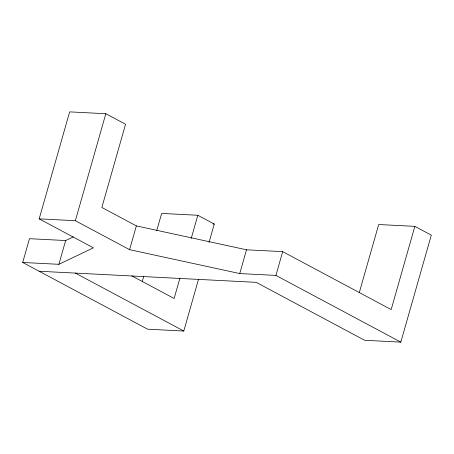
<?xml version="1.0" encoding="UTF-8"?>
<svg xmlns="http://www.w3.org/2000/svg" width="454" height="454" viewBox="0 0 454 454"><rect width="100%" height="100%" fill="white"/><g stroke="black" fill="none" stroke-linecap="round" stroke-linejoin="round"><path stroke-width="0.68" d="M198.523 279.295L183.785 331.034L147.607 329.184L22.7 262.469L29.47 238.691L65.648 240.541L73.321 236.874M22.7 262.469L58.872 264.313L93.422 247.822L39.18 218.856L69.661 111.871L105.833 113.721L125.554 124.254L101.849 207.467L136.365 225.899L246.516 249.791L282.689 251.635L391.161 309.577L414.865 226.364L431.3 235.144L400.825 342.129L364.653 340.279L256.175 282.343L39.135 271.242M58.872 264.313L65.648 240.541M39.18 218.856L75.358 220.706L105.833 113.721M400.825 342.129L275.918 275.413L239.74 273.563L129.594 249.672L136.365 225.899M142.221 281.628L143.776 276.168M156.789 230.473L161.647 213.42L197.825 215.27L214.26 224.049L209.01 242.464M179.949 278.018L174.12 298.477L131.83 275.89M191.219 238.458L197.825 215.27M239.74 273.563L246.516 249.791M275.918 275.413L282.689 251.635M359.262 292.722L378.693 224.52L414.865 226.364M212.864 223.975L214.26 224.049M75.358 220.706L129.594 249.672M75.307 273.092L183.785 331.034"/></g></svg>
